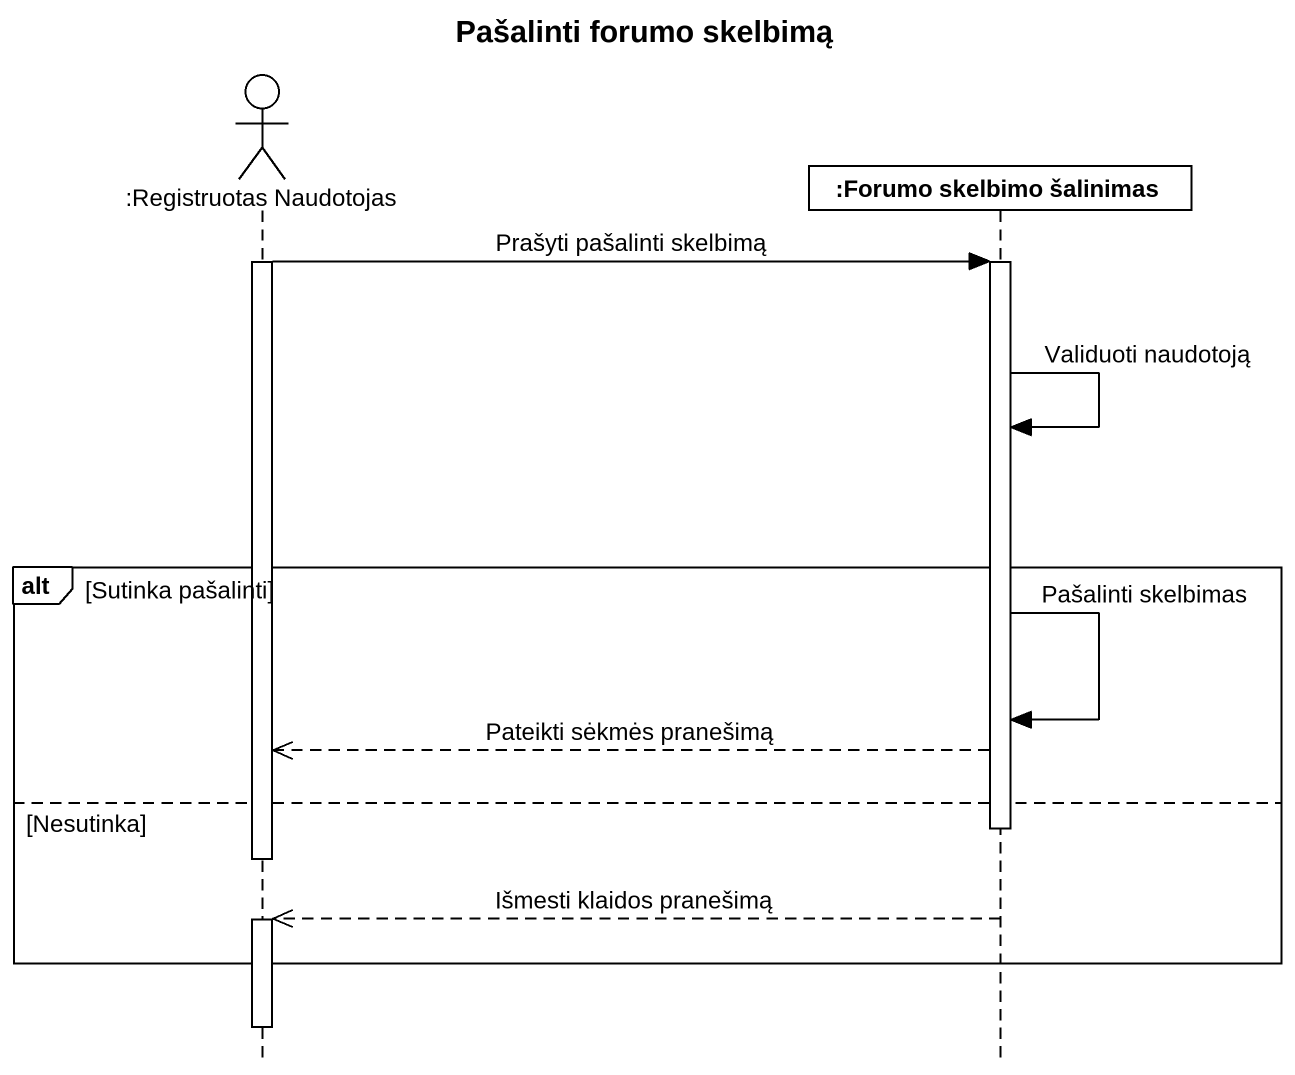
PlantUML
@startuml
title Pašalinti forumo skelbimą
hide footbox
actor ":Registruotas Naudotojas" as Registruotas_Naudotojas
participant ":Forumo skelbimo šalinimas" as Forumo_skelbimo_šalinimas

activate Registruotas_Naudotojas
Registruotas_Naudotojas -> Forumo_skelbimo_šalinimas : Prašyti pašalinti skelbimą
activate Forumo_skelbimo_šalinimas
Forumo_skelbimo_šalinimas -> Forumo_skelbimo_šalinimas : Validuoti naudotoją
alt Sutinka pašalinti
  Forumo_skelbimo_šalinimas -> Forumo_skelbimo_šalinimas : Pašalinti skelbimas
  Forumo_skelbimo_šalinimas -->> Registruotas_Naudotojas : Pateikti sėkmės pranešimą
else Nesutinka
  deactivate Forumo_skelbimo_šalinimas
  deactivate Registruotas_Naudotojas
  Forumo_skelbimo_šalinimas -->> Registruotas_Naudotojas : Išmesti klaidos pranešimą
  activate Registruotas_Naudotojas
end
deactivate Registruotas_Naudotojas
@enduml
